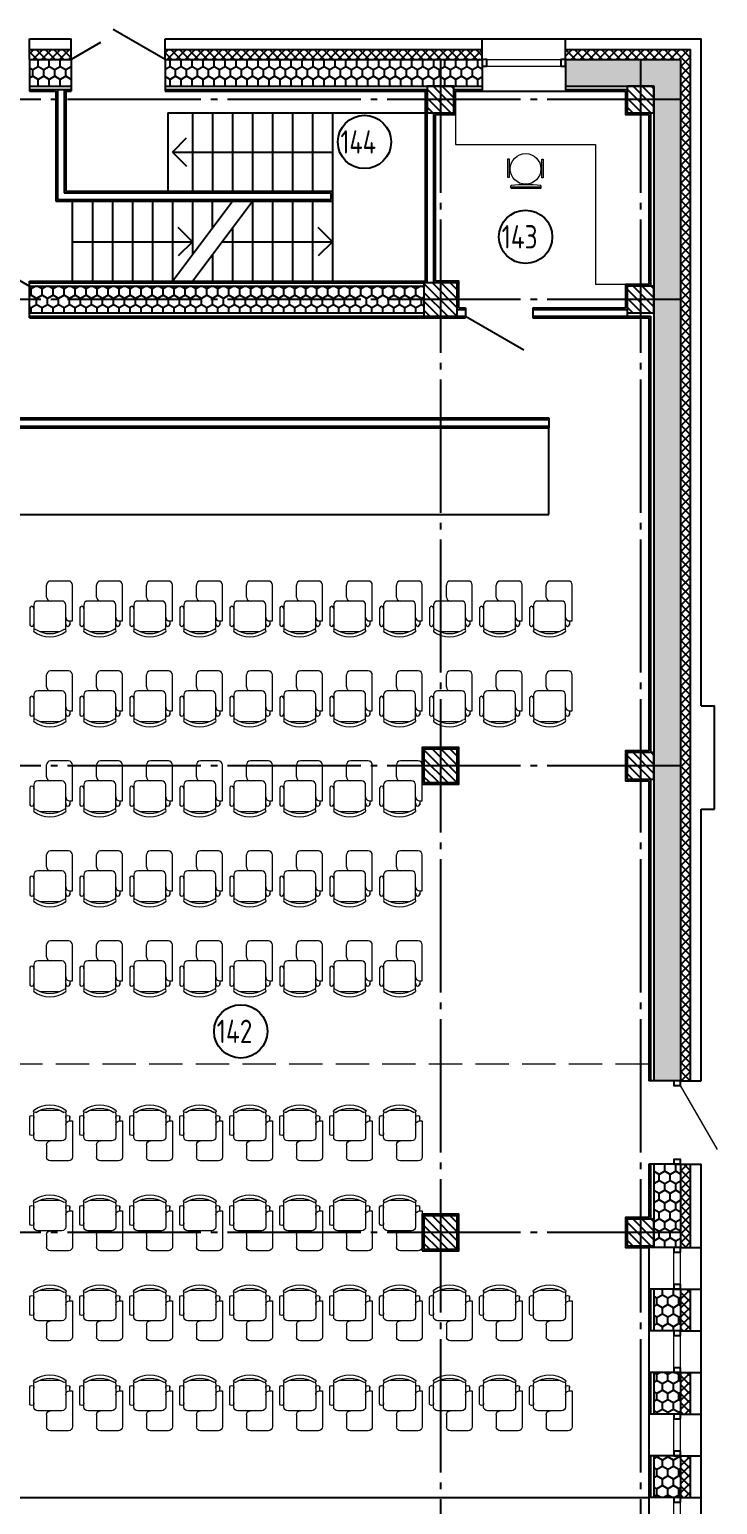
# Model space of a CAD drawing. Header units: millimetres. Extents: x -4830 to 71830, y -6940 to 28603.
# Drawn here: x 20830 to 31155, y 5919 to 28050 of the extents above; entities that cross this region are included whole.
import ezdxf

# ---------------------------------------------------------------- set-up
doc = ezdxf.new("R2010")
doc.units = ezdxf.units.MM
doc.linetypes.add('ГОСТ 2.303 4', pattern=[7, 5, -2, 0])
doc.linetypes.add('ГОСТ 2.303 5', pattern=[24, 20, -1.5, 1, -1.5])
doc.layers.add('Оборудование', color=5, linetype='Continuous', lineweight=18)
doc.layers.add('оси', color=7, linetype='Continuous')
doc.layers.add('текст', color=7, linetype='Continuous')
doc.styles.add('ГОСТ 2.304', font='CS_Gost2304.shx')
pattern_1 = [(90, (-72169.684, -10084.31), (-82.48892, 142.875), [95.25, -190.5]), (210, (-72169.684, -10084.31), (-82.48892, -142.875), [95.25, -190.5]), (150, (-72169.684, -10084.31), (-164.97784, 3e-07), [-190.5, 95.25])]
pattern_2 = [(135, (-72169.68, -10084.31), (-67.35192, -67.35192), []), (225, (-72169.68, -10084.31), (67.35192, -67.35192), [])]
pattern_3 = [(135, (-72169.68, 13915.69), (-67.35192, -67.35192), [])]
pattern_4 = [(135, (-72169.68, 6915.69), (-67.35192, -67.35192), [])]
pattern_5 = [(135, (-72169.68, -84.31), (-67.35192, -67.35192), [])]
pattern_6 = [(90, (-200969.684, -10084.31), (-82.48892, 142.875), [95.25, -190.5]), (210, (-200969.684, -10084.31), (-82.48892, -142.875), [95.25, -190.5]), (150, (-200969.684, -10084.31), (-164.97784, 3e-07), [-190.5, 95.25])]

# ---------------------------------------------------------------- blocks, each defined once
blk = doc.blocks.new('кресло 3')
at = {"layer": 'Оборудование', "ltscale": 100}
for p, q in [((-60, 60), (-60, 240)), ((329, -300), (329, 240)), ((289, -300), (329, -300))]:
    blk.add_line(p, q, dxfattribs=at)
at = {"layer": 'Оборудование'}
for p, q in [((269, 300), (0, 300)), ((169, 0), (-191, 0)), ((-311, -102), (-311, -358)), ((-251, -60), (-251, -400)), ((229, -400), (229, -60)), ((290, -300), (290, -358)), ((-160, -460), (138, -460))]:
    blk.add_line(p, q, dxfattribs=at)
for centre, radius, start, end in [((0, 240), 60, 90, 180), ((269, 240), 60, 0, 90), ((-191, -60), 60, 90, 180), ((0, 60), 60, 180, 270), ((169, -60), 60, 0, 90), ((-281, -111), 31.2, 343.7398, 196.2602), ((-281, -349), 31.2, 163.7398, 16.2602), ((-233, -447), 21.9, 57.9726, 216.6901), ((-191, -400), 60, 180, 207.5844), ((-11, -96), 393, 237.5758, 302.4242), ((212, -447), 21.9, 323.3099, 122.0274), ((169, -400), 60, 332.4156, 0), ((289, -240), 60, 180, 270), ((260, -349), 31.2, 163.7398, 16.2602), ((-11, -140), 400, 233.1301, 306.8699)]:
    blk.add_arc(centre, radius, start, end, dxfattribs=at)
blk = doc.blocks.new('стул 4')
at = {"layer": 'Оборудование', "ltscale": 100}
for p, q in [((-226, -258), (-226, -277)), ((-216, -287), (225, -287)), ((220, -271), (-211, -271)), ((235, -277), (235, -258))]:
    blk.add_line(p, q, dxfattribs=at)
for points in [[(-246, 151), (-246, -128), (-265, -128), (-265, 151)], [(265, 145), (265, -133), (246, -133), (246, 145)]]:
    blk.add_lwpolyline(points, close=True, dxfattribs=at)
blk.add_circle((0, 0), 230, dxfattribs=at)
for centre, radius, start, end in [((-216, -258), 10, 95.5391, 180.0375), ((-216, -277), 10, 180.0375, 270), ((5, -2533), 2296, 84.4594, 95.5391), ((225, -277), 10, 270, 0.0949), ((225, -258), 10, 0.0949, 84.4594)]:
    blk.add_arc(centre, radius, start, end, dxfattribs=at)

msp = doc.modelspace()

# ---------------------------------------------------------------- hatches: boundary and pattern name
at = {"ltscale": 100}
h = msp.add_hatch(dxfattribs=at)
h.set_pattern_fill('ANSI37', color=256, scale=30, angle=90)
h.set_pattern_definition(pattern_2)
h.paths.add_polyline_path([(21455, 27600), (21455, 27750), (20830, 27750), (20830, 27600)])
h.paths.add_polyline_path([(22865, 27750), (22865, 27600), (27625, 27600), (27625, 27750)])
h = msp.add_hatch(dxfattribs=at)
h.set_pattern_fill('ANSI37', color=256, scale=30, angle=90)
h.set_pattern_definition(pattern_2)
h.paths.add_polyline_path([(30750, 27750), (28875, 27750), (28875, 27600), (30600, 27600), (30600, 12275), (30750, 12275)])
h = msp.add_hatch(dxfattribs=at)
h.set_pattern_fill('HONEY', color=256, scale=30, angle=90)
h.set_pattern_definition(pattern_1)
h.paths.add_polyline_path([(21455, 27200), (21455, 27600), (20830, 27600), (20830, 27200)])
h = msp.add_hatch(dxfattribs=at)
h.set_pattern_fill('HONEY', color=256, scale=30, angle=90)
h.set_pattern_definition([(90, (-72169.684, -10084.31), (-82.48892, 142.875), [95.25, -190.5]), (210, (-72169.684, -10084.31), (-82.48892, -142.875), [95.25, -190.5]), (150, (-72169.684, -10084.31), (-164.97784, 3e-07), [-190.5, 95.25])])
h.paths.add_polyline_path([(27625, 27600), (22865, 27600), (22865, 27200), (27625, 27200)])
h = msp.add_hatch(dxfattribs=at)
h.set_pattern_fill('HONEY', color=256, scale=30, angle=90)
h.set_pattern_definition(pattern_1)
h.paths.add_polyline_path([(30600, 27600), (28875, 27600), (28875, 27500), (28875, 27200), (30200, 27200), (30200, 26800), (30200, 12275), (30600, 12275)])
h = msp.add_hatch(dxfattribs=at)
h.set_pattern_fill('ANSI31', color=256, scale=30, angle=90)
h.set_pattern_definition([(135, (-75169.68, 16915.69), (-67.35192, -67.35192), [])])
h.paths.add_polyline_path([(27200, 27200), (26800, 27200), (26800, 26800), (27200, 26800)])
h = msp.add_hatch(dxfattribs=at)
h.set_pattern_fill('ANSI31', color=256, scale=30, angle=90)
h.set_pattern_definition([(135, (-72169.68, 16915.69), (-67.35192, -67.35192), [])])
h.paths.add_polyline_path([(30200, 27200), (29800, 27200), (29800, 26800), (30200, 26800)])
h = msp.add_hatch(dxfattribs=at)
h.set_pattern_fill('HONEY', color=256, scale=30, angle=90)
h.set_pattern_definition([(90, (-7769.684, -10084.31), (-82.48892, 142.875), [95.25, -190.5]), (210, (-7769.684, -10084.31), (-82.48892, -142.875), [95.25, -190.5]), (150, (-7769.684, -10084.31), (-164.97784, 3e-07), [-190.5, 95.25])])
h.paths.add_polyline_path([(26750, 24200), (20830, 24200), (20830, 23800), (26750, 23800)])
h.paths.add_polyline_path([(19420, 24200), (18250, 24200), (18250, 23800), (19420, 23800)])
h = msp.add_hatch(dxfattribs=at)
h.set_pattern_fill('ANSI31', color=256, scale=30, angle=90)
h.set_pattern_definition(pattern_3)
h.paths.add_polyline_path([(27250, 24250), (26750, 24250), (26750, 23750), (27250, 23750)])
h = msp.add_hatch(dxfattribs=at)
h.set_pattern_fill('ANSI31', color=256, scale=30, angle=90)
h.set_pattern_definition(pattern_3)
h.paths.add_polyline_path([(30200, 24200), (29800, 24200), (29800, 23800), (30200, 23800)])
h = msp.add_hatch(dxfattribs=at)
h.set_pattern_fill('ANSI31', color=256, scale=30, angle=90)
h.set_pattern_definition(pattern_4)
h.paths.add_polyline_path([(27250, 17250), (26750, 17250), (26750, 16750), (27250, 16750)])
h = msp.add_hatch(dxfattribs=at)
h.set_pattern_fill('ANSI31', color=256, scale=30, angle=90)
h.set_pattern_definition(pattern_4)
h.paths.add_polyline_path([(30200, 17200), (29800, 17200), (29800, 16800), (30200, 16800)])
h = msp.add_hatch(dxfattribs=at)
h.set_pattern_fill('HONEY', color=256, scale=30, angle=90)
h.set_pattern_definition(pattern_1)
h.paths.add_polyline_path([(30600, 11025), (30500, 11025), (30200, 11025), (30200, 9775), (30600, 9775)])
h = msp.add_hatch(dxfattribs=at)
h.set_pattern_fill('ANSI37', color=256, scale=30, angle=90)
h.set_pattern_definition(pattern_2)
h.paths.add_polyline_path([(30750, 11025), (30600, 11025), (30600, 9775), (30750, 9775)])
h = msp.add_hatch(dxfattribs=at)
h.set_pattern_fill('ANSI31', color=256, scale=30, angle=90)
h.set_pattern_definition(pattern_5)
h.paths.add_polyline_path([(27250, 10250), (26750, 10250), (26750, 9750), (27250, 9750)])
h = msp.add_hatch(dxfattribs=at)
h.set_pattern_fill('ANSI31', color=256, scale=30, angle=90)
h.set_pattern_definition(pattern_5)
h.paths.add_polyline_path([(30200, 10200), (29800, 10200), (29800, 9800), (30200, 9800)])
h = msp.add_hatch(dxfattribs=at)
h.set_pattern_fill('HONEY', color=256, scale=30, angle=90)
h.set_pattern_definition(pattern_6)
h.paths.add_polyline_path([(30600, 9150), (30500, 9150), (30200, 9150), (30200, 8525), (30600, 8525)])
h = msp.add_hatch(dxfattribs=at)
h.set_pattern_fill('ANSI37', color=256, scale=30, angle=90)
h.set_pattern_definition([(135, (-200969.68, -7584.31), (-67.35192, -67.35192), []), (225, (-200969.68, -7584.31), (67.35192, -67.35192), [])])
h.paths.add_polyline_path([(30750, 9150), (30600, 9150), (30600, 8525), (30750, 8525)])
h = msp.add_hatch(dxfattribs=at)
h.set_pattern_fill('HONEY', color=256, scale=30, angle=90)
h.set_pattern_definition(pattern_6)
h.paths.add_polyline_path([(30600, 7900), (30500, 7900), (30200, 7900), (30200, 7275), (30600, 7275)])
h = msp.add_hatch(dxfattribs=at)
h.set_pattern_fill('ANSI37', color=256, scale=30, angle=90)
h.set_pattern_definition([(135, (-200969.68, -8834.31), (-67.35192, -67.35192), []), (225, (-200969.68, -8834.31), (67.35192, -67.35192), [])])
h.paths.add_polyline_path([(30750, 7900), (30600, 7900), (30600, 7275), (30750, 7275)])
h = msp.add_hatch(dxfattribs=at)
h.set_pattern_fill('HONEY', color=256, scale=30, angle=90)
h.set_pattern_definition(pattern_6)
h.paths.add_polyline_path([(30600, 6650), (30500, 6650), (30200, 6650), (30200, 6025), (30600, 6025)])
h = msp.add_hatch(dxfattribs=at)
h.set_pattern_fill('ANSI37', color=256, scale=30, angle=90)
h.set_pattern_definition([(135, (-200969.68, -10084.31), (-67.35192, -67.35192), []), (225, (-200969.68, -10084.31), (67.35192, -67.35192), [])])
h.paths.add_polyline_path([(30750, 6650), (30600, 6650), (30600, 6025), (30750, 6025)])

# ---------------------------------------------------------------- linework, layer by layer
for p, q in [((20830, 27910), (21455, 27910)), ((20830, 27600), (20830, 27910)), ((21455, 27600), (21455, 27910)), ((22865, 27600), (22085.6, 28050)), ((22865, 27910), (30910, 27910)), ((22865, 27600), (22865, 27910)), ((27625, 27600), (27625, 27910)), ((28875, 27600), (28875, 27910)), ((30910, 17900), (30910, 27910)), ((20830, 27750), (21455, 27750)), ((21896.7, 27855), (21455, 27600)), ((22865, 27750), (27625, 27750)), ((28875, 27750), (30750, 27750)), ((30750, 12275), (30750, 27750)), ((20830, 27600), (20830, 27125)), ((20830, 27600), (21455, 27600)), ((21455, 27600), (21455, 27125)), ((22865, 27600), (27625, 27600)), ((22865, 27600), (22865, 27125)), ((27625, 27600), (27625, 27125)), ((28875, 27600), (30600, 27600)), ((28875, 27600), (28875, 27125)), ((30600, 27600), (30600, 12275)), ((20830, 27200), (21455, 27200)), ((20830, 27150), (21455, 27150)), ((20830, 27125), (21225, 27125)), ((21225, 27125), (21225, 25475)), ((21250, 27150), (21250, 25500)), ((21350, 27150), (21350, 25600)), ((21375, 27125), (21455, 27125)), ((21375, 27125), (21375, 25625)), ((22865, 27200), (27625, 27200)), ((22865, 27150), (26800, 27150)), ((22865, 27125), (26775, 27125)), ((26775, 24275), (26775, 27125)), ((26800, 24250), (26800, 27150)), ((27200, 27150), (27625, 27150)), ((27200, 27150), (27625, 27150)), ((27225, 27125), (27625, 27125)), ((27225, 27125), (27625, 27125)), ((27625, 27125), (28875, 27125)), ((28875, 27200), (30200, 27200)), ((28875, 27150), (29800, 27150)), ((28875, 27125), (29775, 27125)), ((30200, 27200), (30200, 12275)), ((22905, 26800), (22905, 25625)), ((22905, 26800), (26775, 26800)), ((23275, 26800), (23275, 25625)), ((23575, 26800), (23575, 25625)), ((23875, 26800), (23875, 25625)), ((24175, 26800), (24175, 25625)), ((24475, 26800), (24475, 25625)), ((24775, 26800), (24775, 25625)), ((25075, 26800), (25075, 25625)), ((25375, 26800), (25375, 24275)), ((26900, 24250), (26900, 26800)), ((30150, 26800), (30150, 24200)), ((26925, 24275), (26925, 26775)), ((30125, 26775), (30125, 24225)), ((22974.7, 26210), (23186.8, 26422.1)), ((22974.7, 26210), (23186.8, 25997.9)), ((22975, 26210), (25375, 26210)), ((21225, 25475), (25375, 25475)), ((21250, 25500), (25350, 25500)), ((21350, 25600), (25350, 25600)), ((21375, 25625), (25375, 25625)), ((21475, 24275), (21475, 25475)), ((21775, 25475), (21775, 24275)), ((22075, 25475), (22075, 24275)), ((22375, 25475), (22375, 24275)), ((22675, 25475), (22675, 24275)), ((22975, 25475), (22975, 24275)), ((22975, 24275), (23875, 25475)), ((23275, 25475), (23275, 24675)), ((23275, 24275), (24175, 25475)), ((23575, 25075), (23575, 25475)), ((24175, 25475), (24175, 24275)), ((24475, 25475), (24475, 24275)), ((24775, 25475), (24775, 24275)), ((25075, 25475), (25075, 24275)), ((25350, 25600), (25350, 25500)), ((25375, 25625), (25375, 25475)), ((23275, 24865), (23062.9, 25077.1)), ((23875, 25075), (23875, 24275)), ((25375, 24865), (25162.9, 25077.1)), ((21475, 24865), (23275, 24865)), ((23275, 24865), (23062.9, 24652.9)), ((23717.5, 24865), (25375, 24865)), ((25375, 24865), (25162.9, 24652.9)), ((23575, 24675), (23575, 24275)), ((20388.3, 24455), (20830, 24200)), ((20830, 24275), (26775, 24275)), ((20830, 23725), (20830, 24275)), ((20830, 24250), (26750, 24250)), ((20830, 24200), (26750, 24200)), ((20830, 23800), (26750, 23800)), ((20830, 23750), (26750, 23750)), ((20830, 23725), (27375, 23725)), ((27250, 23850), (27375, 23850)), ((27250, 23750), (27375, 23750)), ((27275, 23875), (27375, 23875)), ((27375, 23875), (27375, 23725)), ((27375, 23750), (28249.7, 23245)), ((28385, 23875), (29775, 23875)), ((28385, 23875), (28385, 23725)), ((28385, 23850), (29800, 23850)), ((28385, 23750), (30150, 23750)), ((28385, 23725), (30125, 23725)), ((29800, 23850), (29800, 23750)), ((30125, 23725), (30125, 17225)), ((30150, 23750), (30150, 17200)), ((19375, 22225), (28625, 22225)), ((19375, 22200), (28625, 22200)), ((28625, 22225), (28625, 22075)), ((19375, 22100), (28625, 22100)), ((19375, 22075), (28625, 22075)), ((28625, 20775), (28625, 22075)), ((19375, 20775), (28625, 20775)), ((30910, 17900), (31110, 17900)), ((31110, 16350), (31110, 17900)), ((30125, 16775), (30125, 12275)), ((30150, 16800), (30150, 12275)), ((30910, 12275), (30910, 16350)), ((30910, 16350), (31110, 16350)), ((30600, 12275), (30125, 12275)), ((30600, 12275), (30910, 12275)), ((30125, 11025), (30125, 10225)), ((30600, 11025), (30125, 11025)), ((30150, 11025), (30150, 10200)), ((30200, 11025), (30200, 9775)), ((30600, 11025), (30600, 9775)), ((30600, 11025), (30910, 11025)), ((30750, 9775), (30750, 11025)), ((30910, -960), (30910, 11025)), ((30600, 9775), (30125, 9775)), ((30125, 9775), (30125, 9150)), ((30150, 9800), (30150, 9775)), ((30600, 9775), (30910, 9775)), ((30125, 9150), (30125, 8525)), ((30600, 9150), (30125, 9150)), ((30150, 9150), (30150, 8525)), ((30200, 9150), (30200, 8525)), ((30600, 9150), (30600, 8525)), ((30600, 9150), (30910, 9150)), ((30750, 8525), (30750, 9150)), ((30600, 8525), (30125, 8525)), ((30125, 8525), (30125, 7900)), ((30600, 8525), (30910, 8525)), ((30125, 7900), (30125, 7275)), ((30600, 7900), (30125, 7900)), ((30150, 7900), (30150, 7275)), ((30200, 7900), (30200, 7275)), ((30600, 7900), (30600, 7275)), ((30600, 7900), (30910, 7900)), ((30750, 7275), (30750, 7900)), ((30600, 7275), (30125, 7275)), ((30125, 7275), (30125, 6650)), ((30600, 7275), (30910, 7275)), ((30125, 6650), (30125, 6025)), ((30600, 6650), (30125, 6650)), ((30150, 6650), (30150, 6025)), ((30200, 6650), (30200, 6025)), ((30600, 6650), (30600, 6025)), ((30600, 6650), (30910, 6650)), ((30750, 6025), (30750, 6650)), ((17875, 6025), (30125, 6025)), ((30600, 6025), (30125, 6025)), ((30125, 6025), (30125, 5400)), ((30600, 6025), (30910, 6025))]:
    msp.add_line(p, q, dxfattribs=at)
at = {"color": 4, "lineweight": 15, "ltscale": 100}
for p, q in [((27625, 27600), (28875, 27600)), ((27625, 27500), (28875, 27500)), ((31155, 11243.7), (30600, 12205)), ((30500, 9150), (30500, 9775)), ((30600, 9150), (30600, 9775)), ((30500, 7900), (30500, 8525)), ((30600, 7900), (30600, 8525)), ((30500, 6650), (30500, 7275)), ((30600, 6650), (30600, 7275)), ((30500, 5400), (30500, 6025)), ((30600, 5400), (30600, 6025))]:
    msp.add_line(p, q, dxfattribs=at)
at = {"linetype": 'ГОСТ 2.303 4', "lineweight": 9, "ltscale": 100}
msp.add_line((30125, 12525), (17875, 12525), dxfattribs=at)
at = {"color": 4, "ltscale": 100}
for points in [[(27625, 27500), (27695, 27500), (27695, 27600), (27625, 27600)], [(28805, 27500), (28875, 27500), (28875, 27600), (28805, 27600)], [(30600, 12205), (30600, 12275), (30500, 12275), (30500, 12205)], [(30600, 11025), (30600, 11095), (30500, 11095), (30500, 11025)], [(30600, 9705), (30600, 9775), (30500, 9775), (30500, 9705)], [(30600, 9150), (30600, 9220), (30500, 9220), (30500, 9150)], [(30600, 8455), (30600, 8525), (30500, 8525), (30500, 8455)], [(30600, 7900), (30600, 7970), (30500, 7970), (30500, 7900)], [(30600, 7205), (30600, 7275), (30500, 7275), (30500, 7205)], [(30600, 6650), (30600, 6720), (30500, 6720), (30500, 6650)], [(30600, 5955), (30600, 6025), (30500, 6025), (30500, 5955)]]:
    msp.add_lwpolyline(points, close=True, dxfattribs=at)
at = {"ltscale": 100}
for points in [[(26800, 26800), (27200, 26800), (27200, 27200), (26800, 27200)], [(29800, 26800), (30200, 26800), (30200, 27200), (29800, 27200)], [(26750, 23750), (27250, 23750), (27250, 24250), (26750, 24250)], [(29800, 23800), (30200, 23800), (30200, 24200), (29800, 24200)], [(26725, 16725), (27275, 16725), (27275, 17275), (26725, 17275)], [(26750, 16750), (27250, 16750), (27250, 17250), (26750, 17250)], [(29800, 16800), (30200, 16800), (30200, 17200), (29800, 17200)], [(26725, 9725), (27275, 9725), (27275, 10275), (26725, 10275)], [(26750, 9750), (27250, 9750), (27250, 10250), (26750, 10250)], [(29800, 9800), (30200, 9800), (30200, 10200), (29800, 10200)]]:
    msp.add_lwpolyline(points, close=True, dxfattribs=at)
for points in [[(26925, 26775), (27225, 26775), (27225, 27125)], [(29775, 27125), (29775, 26775), (30125, 26775)], [(27275, 23875), (27275, 24275), (26925, 24275)], [(30125, 24225), (29775, 24225), (29775, 23875)], [(30125, 17225), (29775, 17225), (29775, 16775), (30125, 16775)], [(30125, 10225), (29775, 10225), (29775, 9775), (30125, 9775)]]:
    msp.add_lwpolyline(points, dxfattribs=at)
at = {"layer": 'Оборудование', "ltscale": 100}
for p, q in [((27225, 26775), (27225, 26325)), ((27225, 26325), (29325, 26325)), ((29775, 24225), (29325, 24225))]:
    msp.add_line(p, q, dxfattribs=at)
at = {"layer": 'Оборудование'}
msp.add_line((29325, 26325), (29325, 24225), dxfattribs=at)
at = {"layer": 'оси', "linetype": 'ГОСТ 2.303 5', "lineweight": 25, "ltscale": 100}
for points in [[(27000, 27600), (27000, -5440)], [(30000, 27600), (30000, -5440)], [(30600, 27000), (-3330, 27000)], [(30600, 24000), (-3330, 24000)], [(30600, 17000), (-3330, 17000)], [(30600, 10000), (-3330, 10000)]]:
    msp.add_lwpolyline(points, dxfattribs=at)
at = {"layer": 'текст', "linetype": 'Continuous', "lineweight": 25, "ltscale": 100}
for centre in [(25856.8, 26362.5), (28275, 24939.2), (24000, 13018)]:
    msp.add_circle(centre, 400, dxfattribs=at)

# ---------------------------------------------------------------- block references
at = {"layer": 'Оборудование'}
for name, p in [('стул 4', (28275, 25957.8)), ('кресло 3', (21145.8, 19475)), ('кресло 3', (21895.8, 19475)), ('кресло 3', (22645.8, 19475)), ('кресло 3', (23395.8, 19475)), ('кресло 3', (24145.8, 19475)), ('кресло 3', (24895.8, 19475)), ('кресло 3', (25645.8, 19475)), ('кресло 3', (26395.8, 19475)), ('кресло 3', (27145.8, 19475)), ('кресло 3', (27895.8, 19475)), ('кресло 3', (28645.8, 19475)), ('кресло 3', (21145.8, 18125)), ('кресло 3', (21895.8, 18125)), ('кресло 3', (22645.8, 18125)), ('кресло 3', (23395.8, 18125)), ('кресло 3', (24145.8, 18125)), ('кресло 3', (24895.8, 18125)), ('кресло 3', (25645.8, 18125)), ('кресло 3', (26395.8, 18125)), ('кресло 3', (27145.8, 18125)), ('кресло 3', (27895.8, 18125)), ('кресло 3', (28645.8, 18125)), ('кресло 3', (21145.8, 16775)), ('кресло 3', (21895.8, 16775)), ('кресло 3', (22645.8, 16775)), ('кресло 3', (23395.8, 16775)), ('кресло 3', (24145.8, 16775)), ('кресло 3', (24895.8, 16775)), ('кресло 3', (25645.8, 16775)), ('кресло 3', (26395.8, 16775)), ('кресло 3', (21145.8, 15425)), ('кресло 3', (21895.8, 15425)), ('кресло 3', (22645.8, 15425)), ('кресло 3', (23395.8, 15425)), ('кресло 3', (24145.8, 15425)), ('кресло 3', (24895.8, 15425)), ('кресло 3', (25645.8, 15425)), ('кресло 3', (26395.8, 15425)), ('кресло 3', (21145.8, 14075)), ('кресло 3', (21895.8, 14075)), ('кресло 3', (22645.8, 14075)), ('кресло 3', (23395.8, 14075)), ('кресло 3', (24145.8, 14075)), ('кресло 3', (24895.8, 14075)), ('кресло 3', (25645.8, 14075)), ('кресло 3', (26395.8, 14075))]:
    msp.add_blockref(name, p, dxfattribs=at)
at = {"layer": 'Оборудование', "xscale": -1, "rotation": 180}
for p in [(21145.8, 11375), (21895.8, 11375), (22645.8, 11375), (23395.8, 11375), (24145.8, 11375), (24895.8, 11375), (25645.8, 11375), (26395.8, 11375), (21145.8, 10025), (21895.8, 10025), (22645.8, 10025), (23395.8, 10025), (24145.8, 10025), (24895.8, 10025), (25645.8, 10025), (26395.8, 10025), (21145.8, 8675), (21895.8, 8675), (22645.8, 8675), (23395.8, 8675), (24145.8, 8675), (24895.8, 8675), (25645.8, 8675), (26395.8, 8675), (27145.8, 8675), (27895.8, 8675), (28645.8, 8675), (21145.8, 7325), (21895.8, 7325), (22645.8, 7325), (23395.8, 7325), (24145.8, 7325), (24895.8, 7325), (25645.8, 7325), (26395.8, 7325), (27145.8, 7325), (27895.8, 7325), (28645.8, 7325)]:
    msp.add_blockref('кресло 3', p, dxfattribs=at)

# ---------------------------------------------------------------- texts
at = {"layer": 'текст', "linetype": 'Continuous', "lineweight": 25, "ltscale": 100, "char_height": 350, "attachment_point": 1, "style": 'ГОСТ 2.304'}
for s, insert, width in [('\\f|b0|i0|c1|p0;\\W0.9449923462;\\T1.0000000000;\\o\\l144', (25497.1, 26537.5), 1181.24), ('\\f|b0|i0|c1|p0;\\W0.9787420728;\\T1.0000000000;\\o\\l143', (27915.3, 25114.2), 1223.428), ('\\f|b0|i0|c1|p0;\\W0.9787420728;\\T1.0000000000;\\o\\l142', (23640.3, 13193), 1223.428)]:
    msp.add_mtext(s, dxfattribs=dict(at, insert=insert, width=width))

doc.saveas('drawing.dxf')
